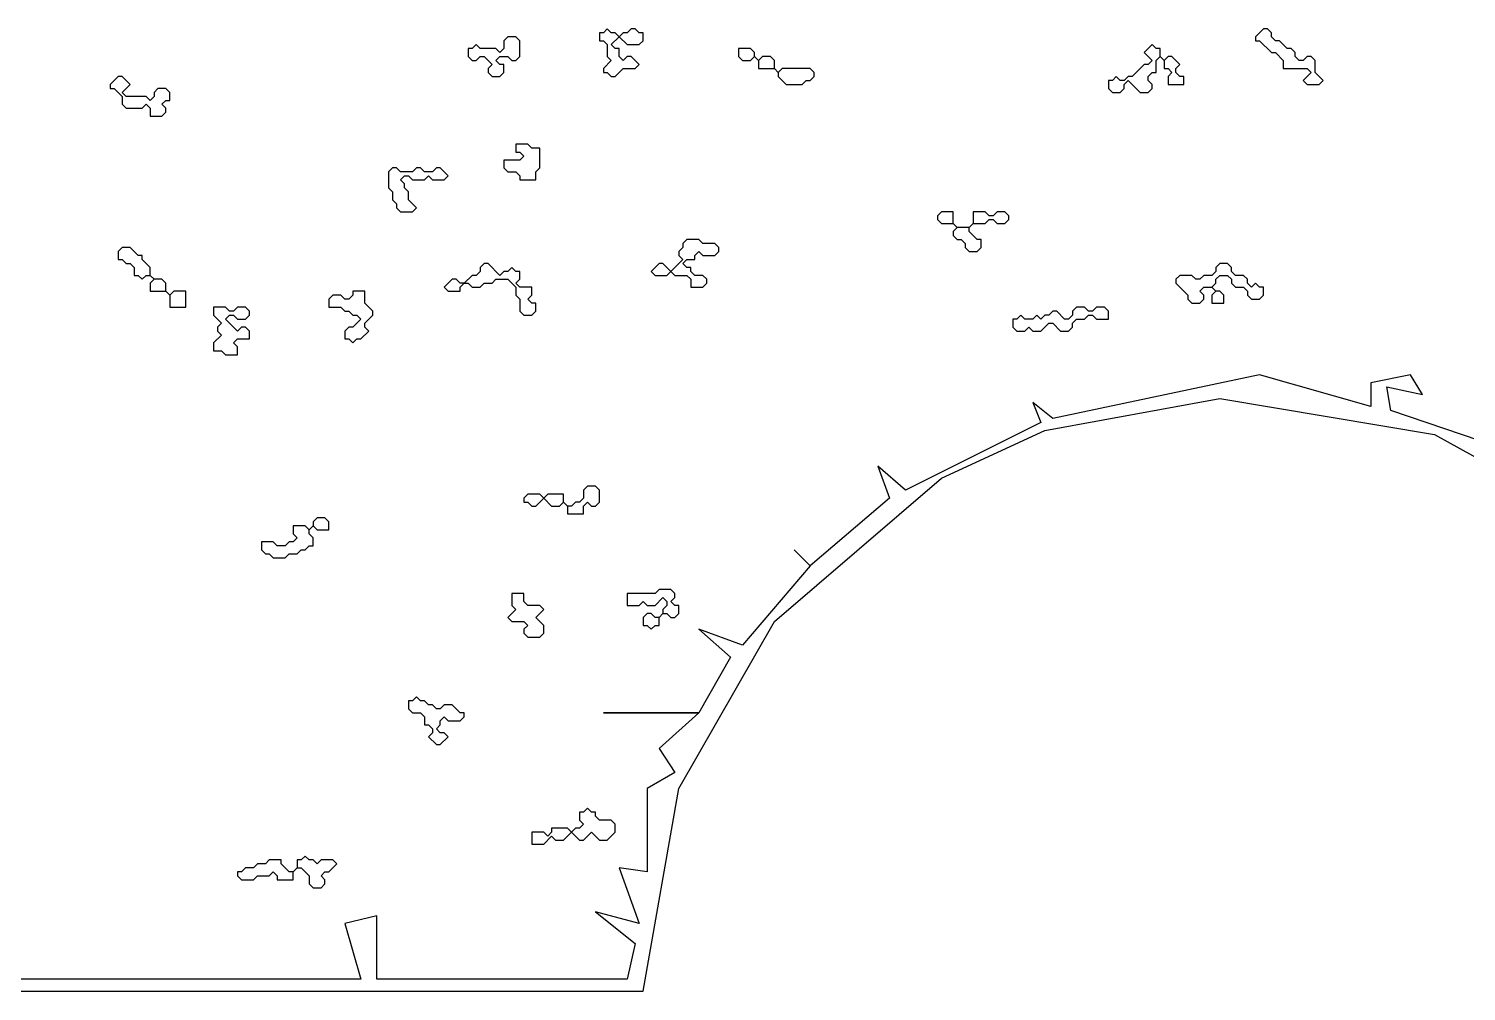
# Model space of a CAD drawing. Extents: x 17 to 323, y -435 to -5.
# Drawn here: x 209.45 to 245.6, y -105 to -80.8 of the extents above; entities that cross this region are included whole.
import ezdxf

# ---------------------------------------------------------------- set-up
doc = ezdxf.new("R2010")
doc.units = 0

msp = doc.modelspace()

# ---------------------------------------------------------------- linework, layer by layer
at = {"layer": 'CONTOURS'}
for p, q in [((223.8, -80.9), (223.8, -81.1)), ((223.9, -80.9), (223.8, -80.9)), ((224, -80.8), (223.9, -80.9)), ((224.1, -80.9), (224, -80.8)), ((224.2, -80.9), (224.1, -80.9)), ((224.3, -81), (224.2, -80.9)), ((224.4, -80.9), (224.3, -81)), ((224.5, -80.9), (224.4, -80.9)), ((224.6, -80.8), (224.5, -80.9)), ((224.7, -80.8), (224.6, -80.8)), ((224.8, -80.9), (224.7, -80.8)), ((224.9, -80.9), (224.8, -80.9)), ((224.9, -81.1), (224.9, -80.9)), ((240.5, -80.8), (240.3, -81)), ((240.6, -80.8), (240.5, -80.8)), ((240.7, -80.9), (240.6, -80.8)), ((240.7, -81), (240.7, -80.9)), ((220.6, -81.3), (220.5, -81.3)), ((220.5, -81.3), (220.5, -81.5)), ((220.7, -81.2), (220.6, -81.3)), ((220.8, -81.3), (220.7, -81.2)), ((221.2, -81.3), (220.8, -81.3)), ((221.3, -81.4), (221.2, -81.3)), ((221.4, -81.3), (221.3, -81.4)), ((221.5, -81), (221.4, -81.1)), ((221.4, -81.1), (221.4, -81.3)), ((221.7, -81), (221.5, -81)), ((221.8, -81.1), (221.7, -81)), ((221.8, -81.5), (221.8, -81.1)), ((223.8, -81.1), (223.9, -81.1)), ((223.9, -81.1), (224, -81.2)), ((224, -81.2), (224, -81.5)), ((224.1, -81.2), (224.3, -81)), ((224.2, -81.3), (224.1, -81.2)), ((224.3, -81.3), (224.2, -81.3)), ((224.3, -81), (224.5, -81.2)), ((224.3, -81.5), (224.3, -81.3)), ((224.5, -81.2), (224.8, -81.2)), ((224.8, -81.2), (224.9, -81.1)), ((227.3, -81.3), (227.3, -81.5)), ((227.6, -81.3), (227.3, -81.3)), ((227.7, -81.4), (227.6, -81.3)), ((237.7, -81.2), (237.5, -81.4)), ((237.8, -81.3), (237.7, -81.2)), ((237.9, -81.3), (237.8, -81.3)), ((237.9, -81.5), (237.9, -81.3)), ((240.3, -81), (240.3, -81.1)), ((240.3, -81.1), (240.4, -81.1)), ((240.4, -81.1), (240.7, -81.4)), ((240.8, -81.1), (240.7, -81)), ((240.9, -81.1), (240.8, -81.1)), ((241.1, -81.3), (240.9, -81.1)), ((241.2, -81.3), (241.1, -81.3)), ((241.3, -81.4), (241.2, -81.3)), ((220.5, -81.5), (220.6, -81.6)), ((220.6, -81.6), (220.7, -81.6)), ((220.7, -81.6), (220.8, -81.5)), ((220.8, -81.5), (220.9, -81.5)), ((220.9, -81.5), (221.1, -81.7)), ((221.2, -81.6), (221.3, -81.5)), ((221.3, -81.7), (221.2, -81.6)), ((221.3, -81.5), (221.5, -81.5)), ((221.5, -81.5), (221.6, -81.6)), ((221.6, -81.6), (221.7, -81.6)), ((221.7, -81.6), (221.8, -81.5)), ((224.1, -81.6), (223.9, -81.8)), ((224, -81.5), (224.1, -81.6)), ((224.4, -81.6), (224.3, -81.5)), ((224.5, -81.5), (224.4, -81.6)), ((224.6, -81.5), (224.5, -81.5)), ((224.8, -81.7), (224.6, -81.5)), ((227.3, -81.5), (227.4, -81.6)), ((227.4, -81.6), (227.6, -81.6)), ((227.6, -81.6), (227.7, -81.5)), ((227.7, -81.5), (227.7, -81.4)), ((227.7, -81.5), (227.8, -81.6)), ((227.8, -81.6), (227.7, -81.5)), ((227.9, -81.5), (227.8, -81.6)), ((227.8, -81.6), (227.8, -81.8)), ((228.1, -81.5), (227.9, -81.5)), ((228.2, -81.6), (228.1, -81.5)), ((228.2, -81.8), (228.2, -81.6)), ((237.5, -81.4), (237.7, -81.6)), ((237.7, -81.6), (237.6, -81.7)), ((237.8, -81.6), (237.9, -81.5)), ((237.8, -81.9), (237.8, -81.6)), ((238, -81.6), (237.9, -81.5)), ((237.9, -81.5), (238, -81.6)), ((238.1, -81.5), (238, -81.6)), ((238, -81.6), (238, -81.8)), ((238.2, -81.5), (238.1, -81.5)), ((238.4, -81.7), (238.2, -81.5)), ((240.7, -81.4), (240.8, -81.4)), ((240.8, -81.4), (241, -81.6)), ((241, -81.6), (241, -81.8)), ((241.3, -81.5), (241.3, -81.4)), ((241.4, -81.6), (241.3, -81.5)), ((241.5, -81.6), (241.4, -81.6)), ((241.6, -81.5), (241.5, -81.6)), ((241.7, -81.5), (241.6, -81.5)), ((241.8, -81.6), (241.7, -81.5)), ((241.8, -81.9), (241.8, -81.6)), ((211.7, -82), (211.5, -82.2)), ((211.8, -82), (211.7, -82)), ((212, -82.2), (211.8, -82)), ((221.1, -81.7), (221, -81.8)), ((221, -81.8), (221, -81.9)), ((221, -81.9), (221.1, -82)), ((221.1, -82), (221.3, -82)), ((221.4, -81.7), (221.3, -81.7)), ((221.3, -82), (221.4, -81.9)), ((221.4, -81.9), (221.4, -81.7)), ((223.9, -81.8), (223.9, -81.9)), ((223.9, -81.9), (224, -81.9)), ((224, -81.9), (224.1, -82)), ((224.1, -82), (224.2, -82)), ((224.2, -82), (224.4, -81.8)), ((224.4, -81.8), (224.7, -81.8)), ((224.7, -81.8), (224.8, -81.7)), ((227.8, -81.8), (228.2, -81.8)), ((228.2, -81.8), (228.3, -81.9)), ((228.3, -81.9), (228.2, -81.8)), ((228.4, -81.8), (228.3, -81.9)), ((228.3, -81.9), (228.3, -82)), ((228.3, -82), (228.5, -82.2)), ((229.1, -81.8), (228.4, -81.8)), ((229.2, -81.9), (229.1, -81.8)), ((229.1, -82.1), (229.2, -82)), ((229.2, -82), (229.2, -81.9)), ((236.8, -82), (236.7, -82.1)), ((236.9, -82.1), (236.8, -82)), ((237.1, -82), (237, -82.1)), ((237.2, -82), (237.1, -82)), ((237.5, -81.7), (237.2, -82)), ((237.6, -81.7), (237.5, -81.7)), ((237.6, -82), (237.7, -81.9)), ((237.6, -82.1), (237.6, -82)), ((237.7, -81.9), (237.8, -81.9)), ((238, -81.8), (238.1, -81.8)), ((238.1, -81.8), (238.2, -81.9)), ((238.2, -81.9), (238.1, -82)), ((238.1, -82), (238.1, -82.2)), ((238.3, -81.8), (238.4, -81.7)), ((238.3, -81.9), (238.3, -81.8)), ((238.4, -82), (238.3, -81.9)), ((238.5, -82), (238.4, -82)), ((238.5, -82.2), (238.5, -82)), ((241, -81.8), (241.6, -81.8)), ((241.7, -81.9), (241.5, -82.1)), ((241.6, -81.8), (241.7, -81.9)), ((242, -82.1), (241.8, -81.9)), ((211.5, -82.2), (211.5, -82.3)), ((211.5, -82.3), (211.6, -82.3)), ((211.6, -82.3), (211.8, -82.5)), ((211.8, -82.4), (212, -82.2)), ((211.9, -82.5), (211.8, -82.4)), ((212.7, -82.3), (212.6, -82.4)), ((212.6, -82.4), (212.6, -82.5)), ((212.9, -82.3), (212.7, -82.3)), ((213, -82.4), (212.9, -82.3)), ((213, -82.6), (213, -82.4)), ((228.5, -82.2), (228.9, -82.2)), ((228.9, -82.2), (229, -82.1)), ((229, -82.1), (229.1, -82.1)), ((236.7, -82.1), (236.6, -82.1)), ((236.6, -82.1), (236.6, -82.3)), ((236.6, -82.3), (236.7, -82.4)), ((236.7, -82.4), (236.9, -82.4)), ((237, -82.1), (236.9, -82.1)), ((236.9, -82.4), (237, -82.3)), ((237, -82.2), (237.1, -82.1)), ((237, -82.3), (237, -82.2)), ((237.1, -82.1), (237.4, -82.4)), ((237.4, -82.4), (237.6, -82.4)), ((237.7, -82.2), (237.6, -82.1)), ((237.6, -82.4), (237.7, -82.3)), ((237.7, -82.3), (237.7, -82.2)), ((238.1, -82.2), (238.5, -82.2)), ((241.5, -82.1), (241.6, -82.2)), ((241.6, -82.2), (241.9, -82.2)), ((241.9, -82.2), (242, -82.1)), ((211.8, -82.5), (211.8, -82.7)), ((211.8, -82.7), (211.9, -82.8)), ((212.4, -82.5), (211.9, -82.5)), ((212.3, -82.8), (212.4, -82.7)), ((212.5, -82.6), (212.4, -82.5)), ((212.4, -82.7), (212.5, -82.8)), ((212.6, -82.5), (212.5, -82.6)), ((212.8, -82.7), (212.9, -82.6)), ((212.9, -82.8), (212.8, -82.7)), ((212.9, -82.6), (213, -82.6)), ((211.9, -82.8), (212.3, -82.8)), ((212.5, -82.8), (212.5, -83)), ((212.5, -83), (212.8, -83)), ((212.8, -83), (212.9, -82.9)), ((212.9, -82.9), (212.9, -82.8)), ((221.7, -83.7), (221.7, -83.9)), ((222, -83.7), (221.7, -83.7)), ((222.1, -83.8), (222, -83.7)), ((222.3, -83.8), (222.1, -83.8)), ((222.3, -84.3), (222.3, -83.8)), ((221.8, -84.1), (221.4, -84.1)), ((221.4, -84.1), (221.4, -84.3)), ((221.7, -83.9), (221.8, -83.9)), ((221.8, -83.9), (221.9, -84)), ((221.9, -84), (221.8, -84.1)), ((218.6, -84.3), (218.5, -84.4)), ((218.5, -84.4), (218.5, -84.8)), ((218.7, -84.3), (218.6, -84.3)), ((218.8, -84.4), (218.7, -84.3)), ((219.1, -84.4), (218.8, -84.4)), ((218.8, -84.6), (218.9, -84.5)), ((218.9, -84.5), (219, -84.5)), ((219, -84.5), (219.1, -84.6)), ((219.2, -84.3), (219.1, -84.4)), ((219.3, -84.3), (219.2, -84.3)), ((219.4, -84.4), (219.3, -84.3)), ((219.6, -84.4), (219.4, -84.4)), ((219.4, -84.6), (219.5, -84.5)), ((219.5, -84.5), (219.6, -84.6)), ((219.7, -84.3), (219.6, -84.4)), ((219.8, -84.3), (219.7, -84.3)), ((220, -84.5), (219.8, -84.3)), ((219.9, -84.6), (220, -84.5)), ((221.4, -84.3), (221.5, -84.4)), ((221.5, -84.4), (221.7, -84.4)), ((221.7, -84.4), (221.8, -84.5)), ((221.8, -84.5), (221.8, -84.6)), ((222.2, -84.4), (222.3, -84.3)), ((222.2, -84.6), (222.2, -84.4)), ((218.5, -84.8), (218.6, -84.9)), ((218.6, -84.9), (218.6, -85.1)), ((218.9, -84.7), (218.8, -84.6)), ((218.9, -84.8), (218.9, -84.7)), ((219, -84.9), (218.9, -84.8)), ((219, -85.1), (219, -84.9)), ((219.1, -84.6), (219.4, -84.6)), ((219.6, -84.6), (219.9, -84.6)), ((221.8, -84.6), (222.2, -84.6)), ((218.6, -85.1), (218.7, -85.2)), ((218.7, -85.2), (218.7, -85.3)), ((218.7, -85.3), (218.8, -85.4)), ((219.2, -85.3), (219, -85.1)), ((219.1, -85.4), (219.2, -85.3)), ((218.8, -85.4), (219.1, -85.4)), ((232.4, -85.4), (232.3, -85.5)), ((232.3, -85.5), (232.3, -85.6)), ((232.3, -85.6), (232.4, -85.7)), ((232.7, -85.4), (232.4, -85.4)), ((232.7, -85.7), (232.7, -85.4)), ((233.5, -85.4), (233.2, -85.4)), ((233.2, -85.4), (233.2, -85.7)), ((233.6, -85.5), (233.5, -85.4)), ((233.5, -85.7), (233.6, -85.6)), ((233.7, -85.5), (233.6, -85.5)), ((233.6, -85.6), (233.7, -85.6)), ((233.8, -85.4), (233.7, -85.5)), ((233.7, -85.6), (233.8, -85.7)), ((234, -85.4), (233.8, -85.4)), ((234.1, -85.5), (234, -85.4)), ((234, -85.7), (234.1, -85.6)), ((234.1, -85.6), (234.1, -85.5)), ((232.4, -85.7), (232.7, -85.7)), ((232.7, -85.7), (232.8, -85.8)), ((232.8, -85.8), (232.7, -85.7)), ((232.8, -85.8), (232.7, -85.9)), ((232.7, -85.9), (232.7, -86)), ((232.7, -86), (232.8, -86.1)), ((233.1, -85.8), (232.8, -85.8)), ((233.1, -85.8), (233.2, -85.7)), ((233.2, -85.7), (233.1, -85.8)), ((233.1, -85.9), (233.1, -85.8)), ((233.3, -86.1), (233.1, -85.9)), ((233.2, -85.7), (233.5, -85.7)), ((233.8, -85.7), (234, -85.7)), ((211.8, -86.3), (211.7, -86.4)), ((212, -86.3), (211.8, -86.3)), ((212.2, -86.5), (212, -86.3)), ((225.9, -86.3), (225.8, -86.4)), ((226, -86.1), (225.9, -86.2)), ((225.9, -86.2), (225.9, -86.3)), ((226.3, -86.1), (226, -86.1)), ((226.4, -86.2), (226.3, -86.1)), ((226.7, -86.2), (226.4, -86.2)), ((226.8, -86.3), (226.7, -86.2)), ((226.8, -86.4), (226.8, -86.3)), ((232.8, -86.1), (232.9, -86.1)), ((232.9, -86.1), (233, -86.2)), ((233, -86.2), (233, -86.3)), ((233, -86.3), (233.1, -86.4)), ((233.4, -86.1), (233.3, -86.1)), ((233.3, -86.4), (233.4, -86.3)), ((233.4, -86.3), (233.4, -86.1)), ((211.7, -86.4), (211.7, -86.6)), ((211.7, -86.6), (211.8, -86.6)), ((211.8, -86.6), (211.9, -86.7)), ((211.9, -86.7), (212, -86.7)), ((212, -86.7), (212.1, -86.8)), ((212.3, -86.5), (212.2, -86.5)), ((212.3, -86.6), (212.3, -86.5)), ((212.5, -86.8), (212.3, -86.6)), ((220.9, -86.7), (220.8, -86.8)), ((221, -86.7), (220.9, -86.7)), ((221.3, -87), (221, -86.7)), ((225.3, -86.7), (225.1, -86.9)), ((225.4, -86.7), (225.3, -86.7)), ((225.6, -86.9), (225.4, -86.7)), ((225.9, -86.6), (225.6, -86.9)), ((225.8, -86.4), (225.8, -86.5)), ((225.8, -86.5), (225.9, -86.6)), ((225.9, -86.7), (226, -86.6)), ((226, -86.8), (225.9, -86.7)), ((226, -86.6), (226.2, -86.6)), ((226.2, -86.5), (226.3, -86.4)), ((226.2, -86.6), (226.2, -86.5)), ((226.3, -86.4), (226.4, -86.5)), ((226.4, -86.5), (226.7, -86.5)), ((226.7, -86.5), (226.8, -86.4)), ((233.1, -86.4), (233.3, -86.4)), ((239.4, -86.7), (239.3, -86.8)), ((239.6, -86.7), (239.4, -86.7)), ((239.7, -86.8), (239.6, -86.7)), ((212.1, -86.8), (212.1, -87)), ((212.1, -87), (212.2, -87)), ((212.2, -87), (212.3, -87.1)), ((212.3, -87.1), (212.4, -87)), ((212.4, -87), (212.5, -87)), ((212.5, -87), (212.5, -86.8)), ((212.5, -87), (212.6, -87.1)), ((212.6, -87.1), (212.5, -87)), ((212.6, -87.1), (212.5, -87.2)), ((212.8, -87.1), (212.6, -87.1)), ((212.9, -87.2), (212.8, -87.1)), ((220.1, -87.1), (219.9, -87.3)), ((220.2, -87.1), (220.1, -87.1)), ((220.3, -87.2), (220.2, -87.1)), ((220.6, -87), (220.4, -87.2)), ((220.7, -87), (220.6, -87)), ((220.8, -86.9), (220.7, -87)), ((220.8, -86.8), (220.8, -86.9)), ((221.1, -87.2), (221.2, -87.1)), ((221.2, -87.1), (221.5, -87.1)), ((221.4, -86.9), (221.3, -87)), ((221.5, -86.9), (221.4, -86.9)), ((221.6, -86.8), (221.5, -86.9)), ((221.5, -87.1), (221.7, -87.3)), ((221.7, -86.9), (221.6, -86.8)), ((221.8, -86.9), (221.7, -86.9)), ((221.7, -87.2), (221.8, -87.1)), ((221.8, -87.1), (221.8, -86.9)), ((225.1, -86.9), (225.2, -87)), ((225.2, -87), (225.5, -87)), ((225.5, -87), (225.6, -86.9)), ((225.6, -86.9), (225.7, -87)), ((225.7, -87), (226, -87)), ((226.1, -86.8), (226, -86.8)), ((226, -87), (226.1, -87.1)), ((226.1, -86.9), (226.1, -86.8)), ((226.2, -87), (226.1, -86.9)), ((226.1, -87.1), (226.1, -87.3)), ((226.4, -87), (226.2, -87)), ((226.5, -87.1), (226.4, -87)), ((226.5, -87.2), (226.5, -87.1)), ((238.4, -87), (238.3, -87.1)), ((238.3, -87.1), (238.3, -87.2)), ((238.7, -87), (238.4, -87)), ((238.8, -87.1), (238.7, -87)), ((238.9, -87.1), (238.8, -87.1)), ((239, -87), (238.9, -87.1)), ((239.2, -87), (239, -87)), ((239.3, -86.9), (239.2, -87)), ((239.3, -86.8), (239.3, -86.9)), ((239.3, -87.1), (239.4, -87)), ((239.3, -87.2), (239.3, -87.1)), ((239.4, -87), (239.6, -87)), ((239.6, -87), (239.7, -87.1)), ((239.7, -86.9), (239.7, -86.8)), ((239.8, -87), (239.7, -86.9)), ((239.7, -87.1), (239.7, -87.2)), ((240, -87), (239.8, -87)), ((240.1, -87.1), (240, -87)), ((240.1, -87.2), (240.1, -87.1)), ((212.5, -87.2), (212.5, -87.4)), ((212.5, -87.4), (212.9, -87.4)), ((212.9, -87.4), (212.9, -87.2)), ((212.9, -87.4), (213, -87.5)), ((213, -87.5), (212.9, -87.4)), ((213.1, -87.4), (213, -87.5)), ((213.4, -87.4), (213.1, -87.4)), ((213.4, -87.8), (213.4, -87.4)), ((217.9, -87.4), (217.6, -87.4)), ((217.6, -87.4), (217.6, -87.5)), ((217.9, -87.7), (217.9, -87.4)), ((219.9, -87.3), (220, -87.4)), ((220, -87.4), (220.3, -87.4)), ((220.3, -87.3), (220.4, -87.2)), ((220.4, -87.2), (220.3, -87.2)), ((220.3, -87.4), (220.3, -87.3)), ((220.4, -87.2), (220.5, -87.2)), ((220.5, -87.2), (220.6, -87.3)), ((220.6, -87.3), (220.8, -87.3)), ((220.8, -87.3), (220.9, -87.2)), ((220.9, -87.2), (221.1, -87.2)), ((221.8, -87.3), (221.7, -87.2)), ((221.7, -87.3), (221.7, -87.5)), ((222.1, -87.3), (221.8, -87.3)), ((222.1, -87.5), (222.1, -87.3)), ((226.1, -87.3), (226.4, -87.3)), ((226.4, -87.3), (226.5, -87.2)), ((238.3, -87.2), (238.6, -87.5)), ((238.9, -87.4), (239, -87.3)), ((239, -87.5), (238.9, -87.4)), ((239, -87.3), (239.2, -87.3)), ((239.2, -87.3), (239.3, -87.2)), ((239.2, -87.3), (239.3, -87.4)), ((239.3, -87.4), (239.2, -87.3)), ((239.3, -87.4), (239.2, -87.5)), ((239.4, -87.4), (239.3, -87.4)), ((239.5, -87.5), (239.4, -87.4)), ((239.7, -87.2), (239.8, -87.3)), ((239.8, -87.3), (240, -87.3)), ((240, -87.3), (240.1, -87.4)), ((240.2, -87.3), (240.1, -87.2)), ((240.1, -87.4), (240.1, -87.5)), ((240.3, -87.2), (240.2, -87.3)), ((240.4, -87.3), (240.3, -87.2)), ((240.5, -87.3), (240.4, -87.3)), ((240.5, -87.5), (240.5, -87.3)), ((213, -87.5), (213, -87.8)), ((213, -87.8), (213.4, -87.8)), ((214.1, -87.8), (214.1, -88)), ((214.4, -87.8), (214.1, -87.8)), ((214.5, -87.9), (214.4, -87.8)), ((214.7, -87.8), (214.6, -87.9)), ((214.9, -87.8), (214.7, -87.8)), ((215, -87.9), (214.9, -87.8)), ((217.1, -87.5), (217, -87.6)), ((217, -87.6), (217, -87.8)), ((217, -87.8), (217.3, -87.8)), ((217.3, -87.5), (217.1, -87.5)), ((217.4, -87.6), (217.3, -87.5)), ((217.3, -87.8), (217.4, -87.9)), ((217.5, -87.6), (217.4, -87.6)), ((217.6, -87.5), (217.5, -87.6)), ((218.1, -87.9), (217.9, -87.7)), ((221.7, -87.5), (221.8, -87.6)), ((221.8, -87.6), (221.8, -87.9)), ((222, -87.6), (222.1, -87.5)), ((222.1, -87.7), (222, -87.6)), ((222.2, -87.7), (222.1, -87.7)), ((222.2, -87.9), (222.2, -87.7)), ((235.8, -87.8), (235.7, -87.9)), ((236, -87.8), (235.8, -87.8)), ((236.1, -87.9), (236, -87.8)), ((236.3, -87.8), (236.2, -87.9)), ((236.5, -87.8), (236.3, -87.8)), ((236.6, -87.9), (236.5, -87.8)), ((238.6, -87.5), (238.6, -87.6)), ((238.6, -87.6), (238.7, -87.7)), ((238.7, -87.7), (238.9, -87.7)), ((238.9, -87.7), (239, -87.6)), ((239, -87.6), (239, -87.5)), ((239.2, -87.5), (239.2, -87.7)), ((239.2, -87.7), (239.5, -87.7)), ((239.5, -87.7), (239.5, -87.5)), ((240.1, -87.5), (240.2, -87.6)), ((240.2, -87.6), (240.4, -87.6)), ((240.4, -87.6), (240.5, -87.5)), ((214.1, -88), (214.3, -88.2)), ((214.3, -88.2), (214.2, -88.3)), ((214.4, -88.1), (214.5, -88)), ((214.7, -88.4), (214.4, -88.1)), ((214.6, -87.9), (214.5, -87.9)), ((214.5, -88), (214.6, -88)), ((214.6, -88), (214.7, -88.1)), ((214.7, -88.1), (214.9, -88.1)), ((214.9, -88.1), (215, -88)), ((215, -88), (215, -87.9)), ((217.4, -87.9), (217.5, -87.9)), ((217.5, -87.9), (217.6, -88)), ((217.6, -88), (217.7, -88)), ((217.8, -88.1), (217.6, -88.3)), ((217.7, -88), (217.8, -88.1)), ((217.9, -88.2), (218.1, -88)), ((217.9, -88.3), (217.9, -88.2)), ((218.1, -88), (218.1, -87.9)), ((221.8, -87.9), (221.9, -88)), ((221.9, -88), (222.1, -88)), ((222.1, -88), (222.2, -87.9)), ((234.3, -88.1), (234.2, -88.1)), ((234.2, -88.1), (234.2, -88.3)), ((234.4, -88), (234.3, -88.1)), ((234.5, -88.1), (234.4, -88)), ((234.7, -88.1), (234.5, -88.1)), ((234.8, -88), (234.7, -88.1)), ((234.9, -88.1), (234.8, -88)), ((235, -88), (234.9, -88.1)), ((234.9, -88.4), (235.1, -88.2)), ((235.1, -88), (235, -88)), ((235.2, -87.9), (235.1, -88)), ((235.1, -88.2), (235.2, -88.2)), ((235.3, -87.9), (235.2, -87.9)), ((235.2, -88.2), (235.4, -88.4)), ((235.5, -88.1), (235.3, -87.9)), ((235.6, -88.1), (235.5, -88.1)), ((235.7, -88), (235.6, -88.1)), ((235.7, -87.9), (235.7, -88)), ((235.7, -88.2), (235.8, -88.1)), ((235.7, -88.3), (235.7, -88.2)), ((235.8, -88.1), (236, -88.1)), ((236, -88.1), (236.1, -88)), ((236.2, -87.9), (236.1, -87.9)), ((236.1, -88), (236.2, -88)), ((236.2, -88), (236.3, -88.1)), ((236.3, -88.1), (236.6, -88.1)), ((236.6, -88.1), (236.6, -87.9)), ((214.3, -88.5), (214.1, -88.7)), ((214.2, -88.3), (214.2, -88.4)), ((214.2, -88.4), (214.3, -88.5)), ((214.8, -88.3), (214.7, -88.4)), ((214.9, -88.3), (214.8, -88.3)), ((215, -88.4), (214.9, -88.3)), ((215, -88.6), (215, -88.4)), ((217.5, -88.3), (217.4, -88.4)), ((217.4, -88.4), (217.4, -88.6)), ((217.6, -88.3), (217.5, -88.3)), ((217.8, -88.6), (218, -88.4)), ((218, -88.4), (217.9, -88.3)), ((234.2, -88.3), (234.3, -88.4)), ((234.3, -88.4), (234.5, -88.4)), ((234.5, -88.4), (234.6, -88.3)), ((234.6, -88.3), (234.7, -88.4)), ((234.7, -88.4), (234.9, -88.4)), ((235.4, -88.4), (235.6, -88.4)), ((235.6, -88.4), (235.7, -88.3)), ((214.1, -88.7), (214.1, -88.9)), ((214.1, -88.9), (214.3, -88.9)), ((214.3, -88.9), (214.4, -89)), ((214.6, -88.7), (214.7, -88.6)), ((214.7, -88.8), (214.6, -88.7)), ((214.7, -88.6), (215, -88.6)), ((214.7, -89), (214.7, -88.8)), ((217.4, -88.6), (217.5, -88.6)), ((217.5, -88.6), (217.6, -88.7)), ((217.6, -88.7), (217.7, -88.6)), ((217.7, -88.6), (217.8, -88.6)), ((214.4, -89), (214.7, -89)), ((240.4, -89.5), (235.2, -90.6)), ((243.2, -90.3), (240.4, -89.5)), ((244.2, -89.5), (243.2, -89.7)), ((244.5, -90), (244.2, -89.5)), ((243.2, -89.7), (243.2, -90.3)), ((243.7, -90.4), (243.6, -89.8)), ((243.6, -89.8), (244.5, -90)), ((235.2, -90.6), (234.7, -90.2)), ((234.7, -90.2), (234.9, -90.7)), ((235, -90.9), (239.4, -90.1)), ((239.4, -90.1), (244.8, -91)), ((234.9, -90.7), (231.5, -92.4)), ((248.7, -92.1), (243.7, -90.4)), ((232.4, -92.1), (235, -90.9)), ((244.8, -91), (249.3, -93.5)), ((231.5, -92.4), (230.8, -91.8)), ((230.8, -91.8), (231.1, -92.6)), ((228.2, -95.7), (232.4, -92.1)), ((222, -92.5), (221.9, -92.6)), ((222.3, -92.5), (222, -92.5)), ((222.4, -92.6), (222.3, -92.5)), ((222.5, -92.5), (222.4, -92.6)), ((222.9, -92.5), (222.5, -92.5)), ((222.9, -92.7), (222.9, -92.5)), ((223.5, -92.3), (223.4, -92.4)), ((223.4, -92.4), (223.4, -92.6)), ((223.7, -92.3), (223.5, -92.3)), ((223.8, -92.4), (223.7, -92.3)), ((223.8, -92.7), (223.8, -92.4)), ((221.9, -92.6), (221.9, -92.7)), ((221.9, -92.7), (222, -92.7)), ((222, -92.7), (222.1, -92.8)), ((222.1, -92.8), (222.2, -92.8)), ((222.2, -92.8), (222.4, -92.6)), ((222.4, -92.6), (222.6, -92.8)), ((222.6, -92.8), (222.8, -92.8)), ((222.8, -92.8), (222.9, -92.7)), ((223, -92.8), (222.9, -92.7)), ((222.9, -92.7), (223, -92.8)), ((223.1, -92.8), (223, -92.8)), ((223, -92.8), (223, -93)), ((223.2, -92.7), (223.1, -92.8)), ((223.3, -92.7), (223.2, -92.7)), ((223.4, -92.6), (223.3, -92.7)), ((223.4, -92.8), (223.5, -92.7)), ((223.4, -93), (223.4, -92.8)), ((223.5, -92.7), (223.6, -92.8)), ((223.6, -92.8), (223.7, -92.8)), ((223.7, -92.8), (223.8, -92.7)), ((231.1, -92.6), (229.1, -94.3)), ((216.7, -93.1), (216.6, -93.2)), ((216.6, -93.2), (216.6, -93.3)), ((216.9, -93.1), (216.7, -93.1)), ((217, -93.2), (216.9, -93.1)), ((217, -93.4), (217, -93.2)), ((223, -93), (223.4, -93)), ((216.4, -93.3), (216.1, -93.3)), ((216.1, -93.3), (216.1, -93.5)), ((216.1, -93.5), (216.2, -93.6)), ((216.2, -93.6), (216.1, -93.7)), ((216.5, -93.4), (216.4, -93.3)), ((216.6, -93.3), (216.5, -93.4)), ((216.5, -93.4), (216.6, -93.3)), ((216.5, -93.5), (216.5, -93.4)), ((216.6, -93.6), (216.5, -93.5)), ((216.6, -93.3), (216.7, -93.4)), ((216.6, -93.8), (216.6, -93.6)), ((216.7, -93.4), (217, -93.4)), ((215.6, -93.7), (215.3, -93.7)), ((215.3, -93.7), (215.3, -93.9)), ((215.3, -93.9), (215.4, -94)), ((215.7, -93.8), (215.6, -93.7)), ((215.9, -93.8), (215.7, -93.8)), ((216, -93.7), (215.9, -93.8)), ((216.1, -93.7), (216, -93.7)), ((216.2, -94), (216.3, -93.9)), ((216.3, -93.9), (216.4, -93.9)), ((216.4, -93.9), (216.5, -93.8)), ((216.5, -93.8), (216.6, -93.8)), ((229.1, -94.3), (228.7, -93.9)), ((228.7, -93.9), (229.1, -94.3)), ((215.4, -94), (215.5, -94)), ((215.5, -94), (215.6, -94.1)), ((215.6, -94.1), (215.9, -94.1)), ((215.9, -94.1), (216, -94)), ((216, -94), (216.2, -94)), ((229.1, -94.3), (227.4, -96.3)), ((221.6, -95), (221.6, -95.3)), ((221.9, -95), (221.6, -95)), ((221.9, -95.2), (221.9, -95)), ((225.2, -95), (224.5, -95)), ((224.5, -95), (224.5, -95.3)), ((225.3, -94.9), (225.2, -95)), ((225.6, -94.9), (225.3, -94.9)), ((225.7, -95), (225.6, -94.9)), ((225.7, -95.1), (225.7, -95)), ((221.7, -95.4), (221.5, -95.6)), ((221.6, -95.3), (221.7, -95.4)), ((222, -95.3), (221.9, -95.2)), ((222.3, -95.3), (222, -95.3)), ((222.2, -95.6), (222.4, -95.4)), ((222.4, -95.4), (222.3, -95.3)), ((224.5, -95.3), (224.8, -95.3)), ((224.8, -95.3), (224.9, -95.2)), ((224.9, -95.2), (225, -95.3)), ((225, -95.3), (225.2, -95.3)), ((225.2, -95.3), (225.4, -95.1)), ((225.4, -95.1), (225.5, -95.2)), ((225.5, -95.3), (225.4, -95.4)), ((225.4, -95.4), (225.4, -95.5)), ((225.5, -95.2), (225.5, -95.3)), ((225.6, -95.2), (225.7, -95.1)), ((225.7, -95.3), (225.6, -95.2)), ((225.8, -95.3), (225.7, -95.3)), ((225.8, -95.5), (225.8, -95.3)), ((221.5, -95.6), (221.6, -95.7)), ((221.6, -95.7), (221.9, -95.7)), ((221.9, -95.7), (222, -95.8)), ((222.4, -95.8), (222.2, -95.6)), ((225, -95.5), (224.9, -95.6)), ((224.9, -95.6), (224.9, -95.8)), ((225.1, -95.5), (225, -95.5)), ((225.2, -95.6), (225.1, -95.5)), ((225.3, -95.6), (225.2, -95.6)), ((225.4, -95.5), (225.3, -95.6)), ((225.3, -95.6), (225.4, -95.5)), ((225.3, -95.8), (225.3, -95.6)), ((225.4, -95.5), (225.5, -95.5)), ((225.5, -95.5), (225.6, -95.6)), ((225.6, -95.6), (225.7, -95.6)), ((225.7, -95.6), (225.8, -95.5)), ((225.8, -99.9), (228.2, -95.7)), ((222, -95.8), (221.9, -95.9)), ((221.9, -95.9), (221.9, -96)), ((221.9, -96), (222, -96.1)), ((222, -96.1), (222.3, -96.1)), ((222.3, -96.1), (222.4, -96)), ((222.4, -96), (222.4, -95.8)), ((224.9, -95.8), (225, -95.8)), ((225, -95.8), (225.1, -95.9)), ((225.1, -95.9), (225.2, -95.8)), ((225.2, -95.8), (225.3, -95.8)), ((227.4, -96.3), (226.3, -95.9)), ((226.3, -95.9), (227.1, -96.6)), ((227.1, -96.6), (226.3, -98)), ((219.2, -97.6), (219.1, -97.7)), ((219.3, -97.7), (219.2, -97.6)), ((219, -97.7), (219, -97.9)), ((219.1, -97.7), (219, -97.7)), ((219, -97.9), (219.1, -98)), ((219.4, -97.7), (219.3, -97.7)), ((219.5, -97.8), (219.4, -97.7)), ((219.6, -97.8), (219.5, -97.8)), ((219.7, -97.9), (219.6, -97.8)), ((219.8, -97.9), (219.7, -97.9)), ((219.9, -97.8), (219.8, -97.9)), ((220.1, -97.8), (219.9, -97.8)), ((220.3, -98), (220.1, -97.8)), ((219.1, -98), (219.3, -98)), ((219.3, -98), (219.4, -98.1)), ((219.4, -98.1), (219.4, -98.3)), ((219.4, -98.3), (219.5, -98.3)), ((219.5, -98.3), (219.6, -98.4)), ((219.7, -98.4), (219.8, -98.3)), ((219.8, -98.2), (219.9, -98.1)), ((219.8, -98.3), (219.8, -98.2)), ((219.9, -98.1), (220, -98.2)), ((220, -98.2), (220.3, -98.2)), ((220.4, -98), (220.3, -98)), ((220.3, -98.2), (220.4, -98.1)), ((220.4, -98.1), (220.4, -98)), ((226.3, -98), (223.9, -98)), ((223.9, -98), (226.3, -98)), ((226.3, -98), (225.3, -98.9)), ((219.6, -98.5), (219.5, -98.6)), ((219.5, -98.6), (219.7, -98.8)), ((219.6, -98.4), (219.6, -98.5)), ((219.8, -98.5), (219.7, -98.4)), ((219.9, -98.5), (219.8, -98.5)), ((219.8, -98.8), (220, -98.6)), ((220, -98.6), (219.9, -98.5)), ((219.7, -98.8), (219.8, -98.8)), ((225.3, -98.9), (225.7, -99.5)), ((225.7, -99.5), (225, -99.9)), ((224.9, -105), (225.8, -99.9)), ((225, -99.9), (225, -102)), ((223.5, -100.4), (223.4, -100.5)), ((223.6, -100.5), (223.5, -100.4)), ((223.4, -100.5), (223.3, -100.5)), ((223.3, -100.5), (223.3, -100.7)), ((223.3, -100.7), (223.4, -100.8)), ((223.4, -100.8), (223.3, -100.9)), ((223.7, -100.5), (223.6, -100.5)), ((223.7, -100.6), (223.7, -100.5)), ((223.8, -100.7), (223.7, -100.6)), ((224.1, -100.7), (223.8, -100.7)), ((224.2, -100.8), (224.1, -100.7)), ((224.2, -101), (224.2, -100.8)), ((222.4, -101), (222.1, -101)), ((222.1, -101), (222.1, -101.3)), ((222.5, -101.1), (222.4, -101)), ((222.4, -101.3), (222.6, -101.1)), ((222.6, -101), (222.5, -101.1)), ((223, -100.9), (222.6, -100.9)), ((222.6, -100.9), (222.6, -101)), ((222.6, -101.1), (222.7, -101.2)), ((222.7, -101.2), (222.9, -101.2)), ((222.9, -101.2), (223.1, -101)), ((223.1, -101), (223, -100.9)), ((223.2, -100.9), (223.1, -101)), ((223.1, -101), (223.3, -101.2)), ((223.3, -100.9), (223.2, -100.9)), ((223.3, -101.2), (223.4, -101.2)), ((223.4, -101.2), (223.6, -101)), ((223.6, -101), (223.8, -101.2)), ((223.8, -101.2), (224, -101.2)), ((224, -101.2), (224.2, -101)), ((222.1, -101.3), (222.4, -101.3)), ((214.9, -101.9), (214.8, -102)), ((215.1, -101.9), (214.9, -101.9)), ((215.2, -101.8), (215.1, -101.9)), ((215.4, -101.8), (215.2, -101.8)), ((215.5, -101.7), (215.4, -101.8)), ((215.8, -101.7), (215.5, -101.7)), ((215.8, -101.8), (215.8, -101.7)), ((216, -102), (215.8, -101.8)), ((216.2, -101.9), (216.1, -102)), ((216.1, -102), (216.2, -101.9)), ((216.3, -101.7), (216.2, -101.7)), ((216.2, -101.7), (216.2, -101.9)), ((216.2, -101.9), (216.3, -101.9)), ((216.4, -101.6), (216.3, -101.7)), ((216.3, -101.9), (216.5, -102.1)), ((216.5, -101.7), (216.4, -101.6)), ((216.6, -101.7), (216.5, -101.7)), ((216.7, -101.8), (216.6, -101.7)), ((216.8, -101.7), (216.7, -101.8)), ((217.1, -101.7), (216.8, -101.7)), ((217, -102), (217.2, -101.8)), ((217.2, -101.8), (217.1, -101.7)), ((225, -102), (224.3, -101.9)), ((224.3, -101.9), (224.8, -103.3)), ((214.8, -102), (214.7, -102)), ((214.7, -102), (214.7, -102.1)), ((214.7, -102.1), (214.8, -102.2)), ((214.8, -102.2), (215.1, -102.2)), ((215.1, -102.2), (215.2, -102.1)), ((215.2, -102.1), (215.5, -102.1)), ((215.5, -102.1), (215.6, -102)), ((215.6, -102), (215.7, -102.1)), ((215.7, -102.1), (215.7, -102.2)), ((215.7, -102.2), (216.1, -102.2)), ((216.1, -102), (216, -102)), ((216.1, -102.2), (216.1, -102)), ((216.5, -102.1), (216.5, -102.3)), ((216.5, -102.3), (216.6, -102.4)), ((216.8, -102.1), (216.9, -102)), ((216.9, -102.2), (216.8, -102.1)), ((216.8, -102.4), (216.9, -102.3)), ((216.9, -102), (217, -102)), ((216.9, -102.3), (216.9, -102.2)), ((216.6, -102.4), (216.8, -102.4)), ((224.8, -103.3), (223.7, -103)), ((223.7, -103), (224.7, -103.8)), ((218.2, -103.1), (217.4, -103.3)), ((217.4, -103.3), (217.8, -104.7)), ((218.2, -104.7), (218.2, -103.1)), ((224.7, -103.8), (224.5, -104.7)), ((217.8, -104.7), (202, -104.7)), ((224.5, -104.7), (218.2, -104.7)), ((201.7, -105), (224.9, -105))]:
    msp.add_line(p, q, dxfattribs=at)

doc.saveas('drawing.dxf')
